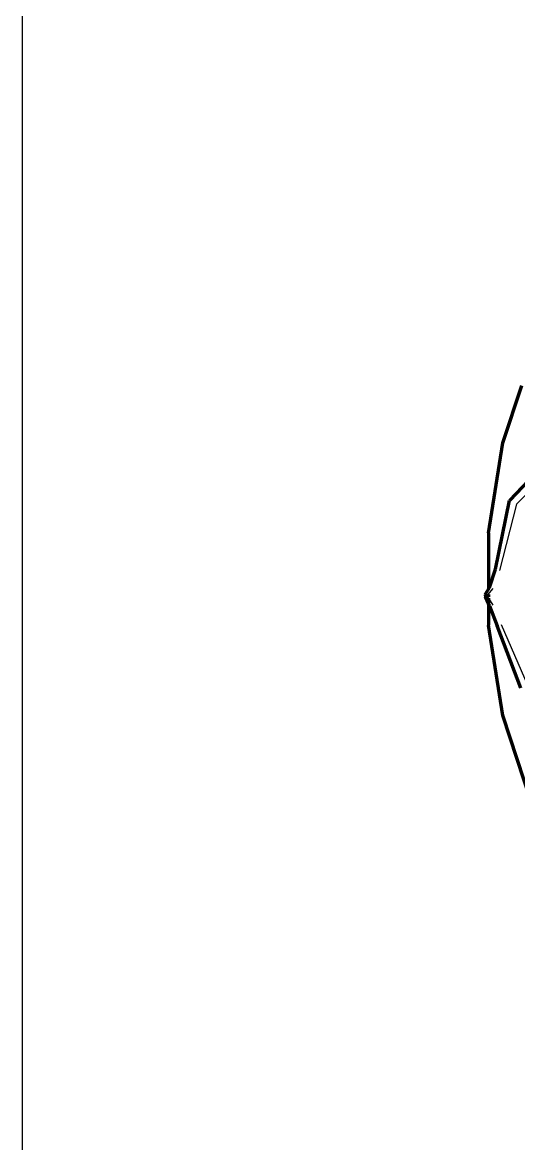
# Model space of a CAD drawing. Header units: millimetres. Extents: x 4307 to 31003, y 2809 to 20009.
# Drawn here: x 17159.6 to 17241.3, y 8856.3 to 9040.8 of the extents above; entities that cross this region are included whole.
import ezdxf

# ---------------------------------------------------------------- set-up
doc = ezdxf.new("R2010")
doc.units = ezdxf.units.MM
doc.layers.add('ProfileEdges', color=7, linetype='Continuous')

msp = doc.modelspace()

# ---------------------------------------------------------------- linework, layer by layer
for p, q in [((17248.6, 8969.37), (17240.97, 8961.55)), ((17240.97, 8961.55), (17238.17, 8950.64)), ((17237.07, 8947.68), (17236.19, 8946.63)), ((17236.19, 8946.63), (17235.82, 8946.71)), ((17236.19, 8946.63), (17236.2, 8946.31)), ((17236.2, 8946.31), (17236.34, 8946.09)), ((17236.34, 8946.09), (17237.07, 8944.93)), ((17238.45, 8941.75), (17242.81, 8931.64))]:
    msp.add_line(p, q)
msp.add_lwpolyline([(17159.58, 9782.64), (19682.84, 9782.64), (19682.84, 8537.98), (17159.58, 8537.98)], close=True)
at = {"layer": 'ProfileEdges', "lineweight": 211}
for p, q in [((17238.71, 8971.64), (17241.82, 8981.1)), ((17236.34, 8956.76), (17238.71, 8971.64)), ((17246.86, 8969.61), (17239.8, 8962.14)), ((17237.47, 8950.85), (17239.8, 8962.14)), ((17236.34, 8956.76), (17236.34, 8947.57)), ((17236.5, 8947.84), (17237.47, 8950.85)), ((17235.82, 8946.71), (17236.34, 8947.57)), ((17236.34, 8947.57), (17236.5, 8947.84)), ((17235.82, 8946.71), (17235.83, 8946.33)), ((17236.34, 8945.2), (17235.83, 8946.33)), ((17236.34, 8946.68), (17236.34, 8946.31)), ((17236.34, 8946.09), (17236.34, 8945.2)), ((17236.34, 8945.2), (17236.33, 8941.65)), ((17236.51, 8944.81), (17236.34, 8945.2)), ((17236.51, 8944.81), (17237.77, 8941.54)), ((17238.72, 8926.78), (17236.33, 8941.65)), ((17241.66, 8931.26), (17237.77, 8941.54)), ((17243.38, 8912.58), (17238.72, 8926.78))]:
    msp.add_line(p, q, dxfattribs=at)

doc.saveas('drawing.dxf')
